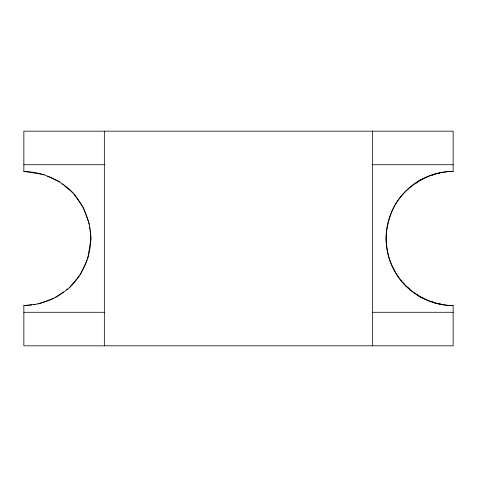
<?xml version="1.0" encoding="UTF-8"?>
<svg xmlns="http://www.w3.org/2000/svg" width="477" height="477" viewBox="0 0 477 477"><rect width="100%" height="100%" fill="white"/><g stroke="black" fill="none" stroke-linecap="round" stroke-linejoin="round"><path stroke-width="0.72" d="M87.732 258.951L90.928 238.5L90.087 230.671M80.267 274.788L87.112 260.269M69.421 287.595L79.319 275.903M415.753 183.371L419.611 180.407L423.242 178.905M55.159 297.72L63.554 291.894M66.553 289.819L67.752 288.984M431.297 175.572L435.787 173.706L439.687 173.193M38.082 304.052L53.191 298.626M23.85 305.578C41.547 305.065 58.409 298.083 71.282 285.932C83.433 273.059 90.415 256.197 90.928 238.5C90.415 220.803 83.433 203.941 71.282 191.068C58.409 178.917 41.547 171.935 23.85 171.422L23.85 131.175L453.15 131.175L453.15 171.422A67.078 67.078 0 0 0 386.072 238.5C386.764 248.815 388.344 259.327 393.555 268.408C404.019 290.815 428.573 305.238 453.15 305.578L453.15 345.825L23.85 345.825L23.85 305.578L31.679 304.737M33.098 304.588L35.232 304.356M453.15 171.422C429.527 171.642 407.054 184.861 395.057 204.961C389.518 215.348 386.489 226.748 386.072 238.5A67.078 67.078 0 0 0 453.15 305.578M23.85 164.714L104.344 164.714M372.656 164.714L453.15 164.714M23.85 312.286L104.344 312.286M372.656 312.286L453.15 312.286M440.611 303.927L435.787 303.294L432.162 301.792M23.85 171.422L44.301 174.618M424.107 298.453L419.611 296.593L416.493 294.202M47.599 176.174L59.476 181.773M409.576 288.895L405.718 285.932L403.327 282.813M62.368 183.973L63.483 184.915M64.592 185.857L72.945 192.929M73.917 194.002L83.07 207.191M83.487 207.787L89.402 224.268M89.706 227.118L89.938 229.252M372.656 131.175L372.656 345.825M104.344 131.175L104.344 345.825"/></g></svg>
